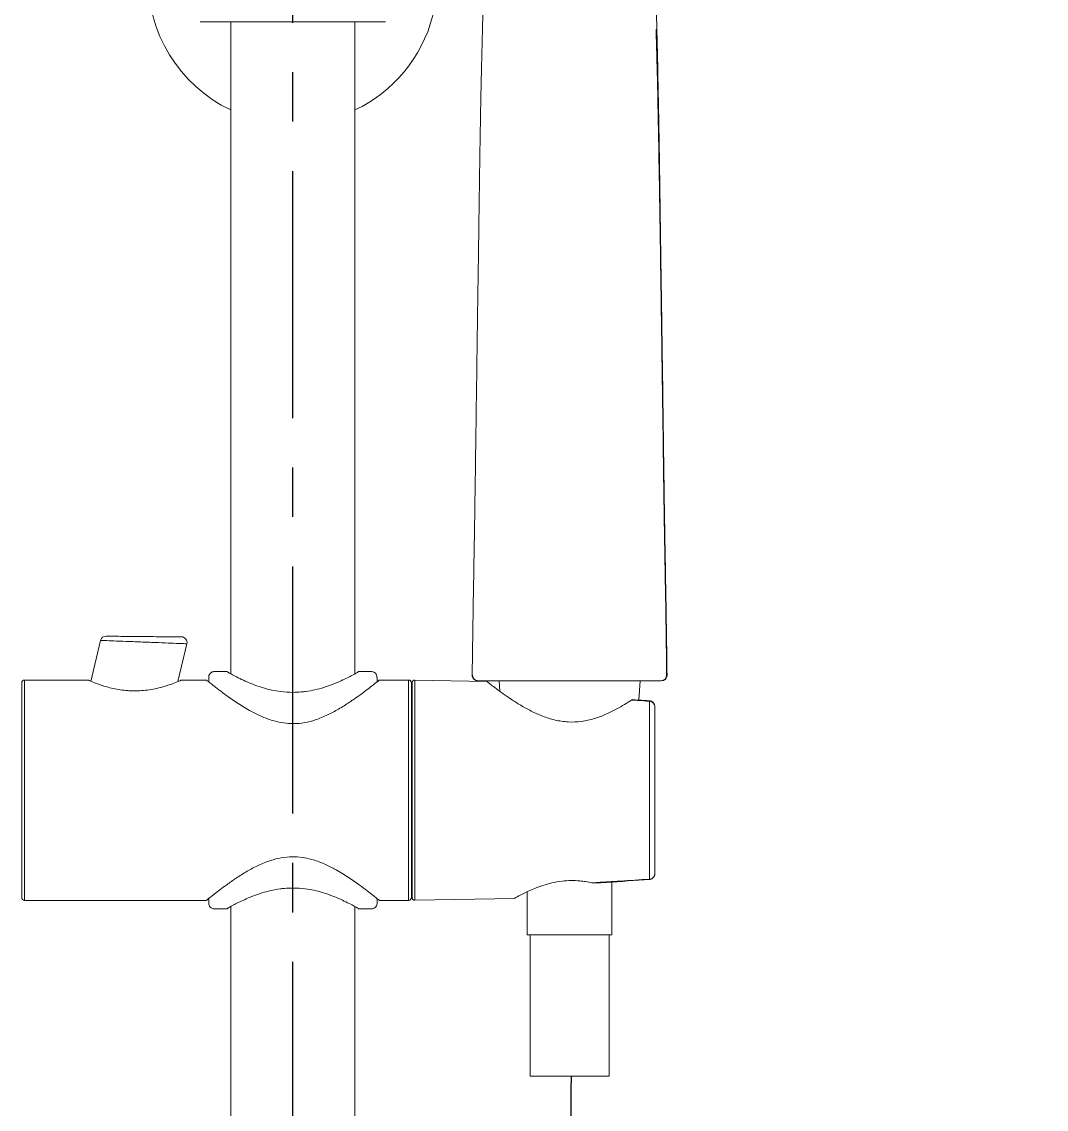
# Model space of a CAD drawing. Extents: x 2239 to 2659, y -1043 to -449.
# Drawn here: x 2352.65 to 2388.93, y -748.26 to -709.76 of the extents above; entities that cross this region are included whole.
import ezdxf

# ---------------------------------------------------------------- set-up
doc = ezdxf.new("R2010")
doc.units = 0
doc.header["$LTSCALE"] = 7
doc.header["$MEASUREMENT"] = 0
doc.linetypes.add('CENTER', pattern=[2, 1.25, -0.25, 0.25, -0.25])
doc.layers.get('0').update_dxf_attribs({"color": 2, "linetype": 'CONTINUOUS'})

msp = doc.modelspace()

# ---------------------------------------------------------------- linework, layer by layer
at = {"color": 1, "linetype": 'CENTER'}
msp.add_line((2362.251, -835.792), (2362.247, -583.382), dxfattribs=at)
at = {"color": 7, "linetype": 'Continuous', "lineweight": 15}
for p, q in [((2368.991, -708.813), (2368.967, -710.015)), ((2375.135, -710.015), (2375.111, -708.813)), ((2365.531, -709.756), (2358.971, -709.756)), ((2360.051, -709.756), (2360.051, -732.845)), ((2364.451, -732.844), (2364.451, -709.756)), ((2368.967, -710), (2368.931, -711.41)), ((2375.171, -711.41), (2375.135, -710)), ((2355.443, -731.663), (2355.098, -733.112)), ((2358.18, -733.121), (2358.499, -731.782)), ((2359.937, -732.767), (2359.479, -732.767)), ((2365.024, -732.767), (2364.561, -732.767)), ((2352.651, -736.967), (2352.651, -733.167)), ((2355.007, -733.067), (2352.751, -733.067)), ((2359.196, -733.067), (2358.301, -733.067)), ((2359.271, -732.972), (2359.271, -733.128)), ((2365.231, -733.128), (2365.231, -732.971)), ((2366.351, -733.067), (2365.306, -733.067)), ((2366.451, -733.167), (2366.451, -736.967)), ((2366.471, -740.765), (2366.471, -733.168)), ((2369.115, -733.113), (2366.573, -733.068)), ((2368.608, -732.891), (2368.61, -732.891)), ((2369.551, -733.093), (2369.577, -733.462)), ((2374.503, -733.776), (2374.551, -733.093)), ((2375.492, -732.891), (2375.493, -732.891)), ((2374.874, -740.117), (2374.874, -733.816)), ((2374.88, -733.802), (2374.879, -733.801)), ((2375.071, -734.025), (2375.071, -739.908)), ((2352.651, -740.767), (2352.651, -736.967)), ((2366.451, -736.967), (2366.451, -740.767)), ((2372.94, -740.254), (2372.842, -740.248)), ((2373.551, -742.093), (2373.551, -740.217)), ((2352.751, -740.867), (2359.196, -740.867)), ((2359.271, -740.805), (2359.271, -740.962)), ((2365.231, -740.961), (2365.231, -740.805)), ((2365.306, -740.867), (2366.351, -740.867)), ((2366.573, -740.865), (2370.109, -740.803)), ((2370.551, -740.562), (2370.551, -742.093)), ((2359.478, -741.167), (2359.941, -741.167)), ((2360.051, -741.089), (2360.051, -829.962)), ((2364.451, -829.864), (2364.451, -741.088)), ((2364.565, -741.167), (2365.023, -741.167)), ((2373.551, -742.093), (2370.551, -742.093)), ((2370.651, -742.093), (2370.651, -747.093)), ((2373.451, -747.093), (2373.451, -742.093)), ((2373.451, -747.093), (2370.651, -747.093))]:
    msp.add_line(p, q, dxfattribs=at)
at = {"color": 8, "linetype": 'Continuous', "lineweight": 15}
for p, q in [((2352.751, -733.067), (2352.751, -736.967)), ((2366.351, -736.967), (2366.351, -733.067)), ((2366.573, -733.068), (2366.573, -740.865)), ((2368.61, -732.891), (2368.615, -732.889)), ((2375.487, -732.889), (2375.492, -732.891)), ((2352.751, -736.967), (2352.751, -740.867)), ((2366.351, -740.867), (2366.351, -736.967))]:
    msp.add_line(p, q, dxfattribs=at)
at = {"color": 8, "linetype": 'Continuous', "lineweight": 15, "flags": 128}
for points in [[(2374.874, -733.816), (2374.877, -733.805), (2374.879, -733.801), (2374.879, -733.801)], [(2374.874, -740.117), (2374.877, -740.128), (2374.879, -740.132), (2374.879, -740.132)]]:
    msp.add_lwpolyline(points, dxfattribs=at)
at = {"color": 7, "linetype": 'Continuous', "lineweight": 15}
for centre, radius, start, end in [((2362.251, -708.256), 5.12, 111.9036, 244.5523), ((2362.251, -708.256), 5.12, 295.4477, 34.6995), ((2355.638, -731.709), 0.2, 89.4624, 166.6081), ((2355.638, -731.709), 0.2, 77.4069, 89.4624), ((2358.304, -731.735), 0.199, 89.3927, 101.439), ((2358.304, -731.736), 0.2, 346.5839, 89.4217), ((2364.591, -732.827), 0.06, 119.6285, 146.7645), ((2352.751, -733.167), 0.1, 90, 180), ((2366.351, -733.167), 0.1, 0, 90), ((2366.571, -733.168), 0.1, 89, 180), ((2352.751, -740.767), 0.1, 180, 270), ((2366.351, -740.767), 0.1, 270, 0), ((2366.571, -740.765), 0.1, 180, 271), ((2359.911, -741.107), 0.06, 299.6285, 326.7645)]:
    msp.add_arc(centre, radius, start, end, dxfattribs=at)
at = {"color": 8, "linetype": 'Continuous', "lineweight": 15}
for points, knots in [([(2375.113, -710.043), (2375.126, -710.032), (2375.14, -710.021), (2375.134, -710.009), (2375.134, -710.008)], [0, 0, 0, 0, 0.910025, 1, 1, 1, 1]), ([(2375.15, -711.431), (2375.162, -711.422), (2375.176, -711.412), (2375.17, -711.402), (2375.169, -711.401)], [0, 0, 0, 0, 0.925611, 1, 1, 1, 1]), ([(2358.499, -731.782), (2358.491, -731.782), (2358.471, -731.781), (2358.288, -731.774), (2357.951, -731.76), (2357.501, -731.743), (2356.985, -731.722), (2356.459, -731.702), (2355.991, -731.684), (2355.642, -731.67), (2355.467, -731.664), (2355.45, -731.663), (2355.443, -731.663)], [0, 0, 0, 0, 0.072736, 0.176413, 0.280986, 0.387629, 0.496689, 0.6075, 0.718567, 0.828204, 0.935378, 1, 1, 1, 1])]:
    msp.add_open_spline(points, degree=3, knots=knots, dxfattribs=at)
at = {"color": 7, "linetype": 'Continuous', "lineweight": 15}
for points, knots in [([(2375.113, -710.043), (2375.12, -710.304), (2375.126, -710.568), (2375.134, -710.845), (2375.137, -710.951), (2375.142, -711.15), (2375.147, -711.336), (2375.15, -711.431)], [0, 0, 0, 0, 0.565402, 0.568984, 0.598909, 0.794574, 1, 1, 1, 1]), ([(2368.932, -711.401), (2368.925, -711.683), (2368.911, -712.278), (2368.894, -713.18), (2368.879, -714.097), (2368.865, -715.015), (2368.851, -716.006), (2368.834, -717.144), (2368.815, -718.471), (2368.794, -719.99), (2368.769, -721.699), (2368.742, -723.598), (2368.714, -725.688), (2368.681, -727.967), (2368.636, -730.39), (2368.612, -732.051), (2368.601, -732.891)], [0, 0, 0, 0, 0.03965, 0.083931, 0.12682, 0.168322, 0.212584, 0.265594, 0.32741, 0.398027, 0.477448, 0.565703, 0.662731, 0.76845, 0.882979, 1, 1, 1, 1]), ([(2375.149, -711.431), (2375.16, -711.873), (2375.182, -712.829), (2375.209, -714.312), (2375.235, -715.855), (2375.258, -717.361), (2375.28, -718.824), (2375.3, -720.266), (2375.33, -722.299), (2375.353, -723.958), (2375.37, -725.241), (2375.374, -725.556), (2375.378, -725.872), (2375.383, -726.187), (2375.387, -726.503), (2375.392, -726.818), (2375.397, -727.134), (2375.402, -727.441), (2375.408, -727.812), (2375.414, -728.213), (2375.422, -728.647), (2375.429, -729.045), (2375.436, -729.443), (2375.443, -729.841), (2375.45, -730.23), (2375.468, -731.246), (2375.478, -732.129), (2375.487, -732.889)], [0, 0, 0, 0, 0.062329, 0.13488, 0.208372, 0.278687, 0.34581, 0.412935, 0.480072, 0.629648, 0.644326, 0.659, 0.67367, 0.688337, 0.702999, 0.717657, 0.73231, 0.74696, 0.760539, 0.784049, 0.802785, 0.821098, 0.839629, 0.858163, 0.876703, 0.893803, 1, 1, 1, 1]), ([(2375.501, -732.891), (2375.489, -732.051), (2375.466, -730.39), (2375.421, -727.967), (2375.388, -725.688), (2375.36, -723.598), (2375.333, -721.699), (2375.308, -719.99), (2375.287, -718.471), (2375.268, -717.144), (2375.251, -716.006), (2375.237, -715.015), (2375.223, -714.097), (2375.207, -713.18), (2375.191, -712.278), (2375.177, -711.683), (2375.17, -711.401)], [0, 0, 0, 0, 0.117021, 0.23155, 0.337269, 0.434297, 0.522552, 0.601973, 0.67259, 0.734406, 0.787416, 0.831678, 0.87318, 0.916069, 0.96035, 1, 1, 1, 1]), ([(2355.683, -731.514), (2355.688, -731.514), (2355.702, -731.514), (2355.851, -731.516), (2356.145, -731.519), (2356.541, -731.522), (2356.985, -731.527), (2357.421, -731.531), (2357.801, -731.535), (2358.085, -731.538), (2358.24, -731.54), (2358.257, -731.54), (2358.263, -731.54)], [0, 0, 0, 0, 0.064444, 0.171291, 0.280861, 0.392153, 0.50337, 0.612823, 0.719673, 0.824186, 0.927559, 1, 1, 1, 1]), ([(2359.479, -732.767), (2359.463, -732.768), (2359.424, -732.768), (2359.366, -732.792), (2359.31, -732.84), (2359.278, -732.904), (2359.268, -732.952), (2359.271, -732.973), (2359.271, -732.974)], [0, 0, 0, 0, 0.147711, 0.348492, 0.566873, 0.807191, 0.992521, 1, 1, 1, 1]), ([(2362.251, -733.502), (2362.105, -733.496), (2361.741, -733.482), (2361.169, -733.347), (2360.694, -733.165), (2360.361, -733.009), (2360.147, -732.898), (2360, -732.817), (2359.909, -732.765), (2359.929, -732.777), (2359.937, -732.781)], [0, 0, 0, 0, 0.115186, 0.288612, 0.48278, 0.593858, 0.708176, 0.817974, 0.931831, 1, 1, 1, 1]), ([(2364.561, -732.783), (2364.567, -732.78), (2364.584, -732.77), (2364.377, -732.888), (2364.052, -733.055), (2363.686, -733.212), (2363.278, -733.359), (2362.88, -733.453), (2362.502, -733.495), (2362.351, -733.499), (2362.251, -733.502)], [0, 0, 0, 0, 0.097865, 0.282164, 0.476378, 0.583999, 0.694465, 0.879815, 0.921049, 1, 1, 1, 1]), ([(2365.228, -732.971), (2365.228, -732.956), (2365.229, -732.916), (2365.202, -732.855), (2365.153, -732.803), (2365.097, -732.776), (2365.054, -732.766), (2365.031, -732.768), (2365.024, -732.768)], [0, 0, 0, 0, 0.140049, 0.361759, 0.599376, 0.783861, 0.93696, 1, 1, 1, 1]), ([(2358.301, -733.071), (2358.304, -733.069), (2358.333, -733.057), (2358.224, -733.105), (2357.979, -733.204), (2357.572, -733.337), (2357.053, -733.442), (2356.638, -733.455), (2356.251, -733.432), (2355.875, -733.373), (2355.429, -733.243), (2355.121, -733.124), (2354.978, -733.061), (2355.002, -733.072), (2355.007, -733.074)], [0, 0, 0, 0, 0.012432, 0.11159, 0.211093, 0.317368, 0.427988, 0.531744, 0.546027, 0.649593, 0.753321, 0.86373, 0.973357, 1, 1, 1, 1]), ([(2355.099, -733.107), (2355.098, -733.107), (2355.054, -733.089), (2355.026, -733.076), (2355.02, -733.074), (2355.013, -733.071), (2355.018, -733.073), (2355.02, -733.074), (2355.026, -733.077), (2355.031, -733.081), (2355.034, -733.084), (2355.034, -733.085)], [0, 0, 0, 0, 0.0210231, 0.6062677, 0.8918554, 0.9577225, 0.962781, 0.9672732, 0.9752671, 0.9981825, 1, 1, 1, 1]), ([(2358.268, -733.085), (2358.268, -733.085), (2358.27, -733.082), (2358.274, -733.079), (2358.279, -733.075), (2358.283, -733.074), (2358.284, -733.073), (2358.285, -733.073), (2358.286, -733.072), (2358.286, -733.072), (2358.286, -733.072), (2358.282, -733.074), (2358.278, -733.075)], [0, 0, 0, 0, 0.003715, 0.053943, 0.090107, 0.105897, 0.116588, 0.128113, 0.14664, 0.187521, 0.324208, 1, 1, 1, 1]), ([(2365.306, -733.071), (2365.307, -733.069), (2365.316, -733.062), (2365.257, -733.11), (2365.054, -733.273), (2364.675, -733.564), (2364.261, -733.853), (2363.888, -734.089), (2363.483, -734.307), (2363.08, -734.475), (2362.669, -734.583), (2362.173, -734.632), (2361.652, -734.553), (2361.164, -734.373), (2360.733, -734.159), (2360.301, -733.895), (2359.921, -733.63), (2359.622, -733.407), (2359.415, -733.246), (2359.277, -733.136), (2359.201, -733.075), (2359.197, -733.072), (2359.196, -733.071)], [0, 0, 0, 0, 0.009203, 0.052268, 0.132305, 0.219724, 0.271825, 0.325009, 0.372189, 0.420446, 0.458752, 0.498521, 0.565556, 0.610259, 0.65622, 0.71769, 0.78094, 0.830932, 0.882224, 0.924064, 0.967045, 1, 1, 1, 1]), ([(2368.599, -732.887), (2368.599, -732.9), (2368.6, -732.926), (2368.611, -732.966), (2368.632, -733.005), (2368.67, -733.05), (2368.731, -733.086), (2368.785, -733.09), (2368.813, -733.093)], [0, 0, 0, 0, 0.094537, 0.193067, 0.297671, 0.416216, 0.695855, 1, 1, 1, 1]), ([(2368.813, -733.093), (2368.788, -733.09), (2368.749, -733.086), (2368.703, -733.06), (2368.671, -733.034), (2368.645, -733.001), (2368.621, -732.954), (2368.617, -732.915), (2368.615, -732.889)], [0, 0, 0, 0, 0.239216, 0.368201, 0.500015, 0.63182, 0.760812, 1, 1, 1, 1]), ([(2372.051, -733.093), (2371.961, -733.093), (2371.78, -733.093), (2371.494, -733.093), (2371.194, -733.093), (2370.869, -733.093), (2370.531, -733.093), (2370.235, -733.093), (2369.992, -733.093), (2369.798, -733.093), (2369.613, -733.093), (2369.439, -733.093), (2369.281, -733.093), (2369.142, -733.093), (2369.005, -733.093), (2368.888, -733.093), (2368.836, -733.093), (2368.813, -733.093)], [0, 0, 0, 0, 0.052675, 0.105885, 0.169593, 0.234872, 0.312087, 0.396712, 0.451783, 0.507987, 0.56566, 0.628523, 0.691856, 0.756013, 0.821337, 0.918097, 1, 1, 1, 1]), ([(2374.244, -733.775), (2374.078, -733.88), (2373.806, -734.053), (2373.346, -734.282), (2372.927, -734.442), (2372.472, -734.545), (2371.996, -734.564), (2371.528, -734.493), (2371.088, -734.351), (2370.683, -734.166), (2370.314, -733.96), (2369.982, -733.749), (2369.691, -733.547), (2369.447, -733.368), (2369.262, -733.227), (2369.139, -733.131), (2369.123, -733.119), (2369.115, -733.113)], [0, 0, 0, 0, 0.101083, 0.165159, 0.228604, 0.291954, 0.355126, 0.418097, 0.481616, 0.545198, 0.609453, 0.67379, 0.738715, 0.803741, 0.869151, 0.934837, 1, 1, 1, 1]), ([(2375.289, -733.093), (2375.278, -733.093), (2375.256, -733.093), (2375.21, -733.093), (2375.151, -733.093), (2375.075, -733.093), (2374.984, -733.093), (2374.878, -733.093), (2374.759, -733.093), (2374.627, -733.093), (2374.449, -733.093), (2374.214, -733.093), (2373.905, -733.093), (2373.571, -733.093), (2373.234, -733.093), (2372.908, -733.093), (2372.522, -733.093), (2372.232, -733.093), (2372.051, -733.093)], [0, 0, 0, 0, 0.040734, 0.081971, 0.13048, 0.178813, 0.23114, 0.282684, 0.333619, 0.384124, 0.434381, 0.52024, 0.603213, 0.687861, 0.765123, 0.830435, 0.894214, 1, 1, 1, 1]), ([(2375.289, -733.093), (2375.314, -733.09), (2375.353, -733.086), (2375.399, -733.06), (2375.431, -733.034), (2375.457, -733.001), (2375.481, -732.954), (2375.485, -732.915), (2375.487, -732.889)], [0, 0, 0, 0, 0.239105, 0.368057, 0.499856, 0.631649, 0.760694, 1, 1, 1, 1]), ([(2375.378, -733.078), (2375.396, -733.069), (2375.434, -733.05), (2375.474, -733.001), (2375.5, -732.946), (2375.502, -732.906), (2375.503, -732.887)], [0, 0, 0, 0, 0.255884, 0.515753, 0.767191, 1, 1, 1, 1]), ([(2374.244, -733.775), (2374.25, -733.771), (2374.26, -733.765), (2374.268, -733.76), (2374.268, -733.761), (2374.268, -733.761)], [0, 0, 0, 0, 0.45648, 0.916681, 1, 1, 1, 1]), ([(2374.874, -733.816), (2374.808, -733.812), (2374.598, -733.798), (2374.388, -733.784), (2374.244, -733.775)], [0, 0, 0, 0, 0.315944, 1, 1, 1, 1]), ([(2374.879, -733.801), (2374.819, -733.797), (2374.615, -733.783), (2374.411, -733.77), (2374.268, -733.761)], [0, 0, 0, 0, 0.296256, 1, 1, 1, 1]), ([(2375.071, -734.025), (2375.07, -734.009), (2375.068, -733.98), (2375.051, -733.931), (2375.028, -733.895), (2374.992, -733.859), (2374.952, -733.833), (2374.906, -733.819), (2374.88, -733.817), (2374.874, -733.816)], [0, 0, 0, 0, 0.157311, 0.279332, 0.499378, 0.5535, 0.759096, 0.944009, 1, 1, 1, 1]), ([(2375.069, -734.059), (2375.07, -734.033), (2375.072, -733.975), (2375.04, -733.895), (2374.985, -733.837), (2374.929, -733.806), (2374.892, -733.804), (2374.879, -733.804)], [0, 0, 0, 0, 0.22019, 0.4832, 0.694043, 0.888171, 1, 1, 1, 1]), ([(2359.196, -740.863), (2359.194, -740.864), (2359.186, -740.871), (2359.245, -740.823), (2359.448, -740.66), (2359.827, -740.37), (2360.24, -740.08), (2360.614, -739.844), (2361.019, -739.626), (2361.422, -739.458), (2361.833, -739.35), (2362.329, -739.301), (2362.85, -739.38), (2363.338, -739.56), (2363.769, -739.774), (2364.2, -740.038), (2364.581, -740.303), (2364.88, -740.526), (2365.087, -740.687), (2365.225, -740.797), (2365.301, -740.858), (2365.304, -740.861), (2365.306, -740.863)], [0, 0, 0, 0, 0.009203, 0.052268, 0.132305, 0.219724, 0.271825, 0.325009, 0.372189, 0.420446, 0.458752, 0.498521, 0.565556, 0.610259, 0.65622, 0.71769, 0.78094, 0.830932, 0.882224, 0.924064, 0.967045, 1, 1, 1, 1]), ([(2372.842, -740.248), (2372.908, -740.244), (2373.24, -740.223), (2373.918, -740.18), (2374.529, -740.14), (2374.874, -740.117)], [0, 0, 0, 0, 0.097952, 0.489761, 1, 1, 1, 1]), ([(2372.94, -740.255), (2373.078, -740.247), (2373.724, -740.208), (2374.371, -740.166), (2374.879, -740.132)], [0, 0, 0, 0, 0.213087, 1, 1, 1, 1]), ([(2374.874, -740.117), (2374.895, -740.114), (2374.935, -740.109), (2374.989, -740.078), (2375.034, -740.033), (2375.065, -739.974), (2375.069, -739.93), (2375.071, -739.908)], [0, 0, 0, 0, 0.191523, 0.376151, 0.570249, 0.789653, 1, 1, 1, 1]), ([(2374.879, -740.129), (2374.887, -740.13), (2374.916, -740.131), (2374.965, -740.108), (2375.019, -740.065), (2375.056, -740.001), (2375.074, -739.945), (2375.069, -739.913), (2375.069, -739.908)], [0, 0, 0, 0, 0.068325, 0.274025, 0.480879, 0.703536, 0.954049, 1, 1, 1, 1]), ([(2359.941, -741.15), (2359.935, -741.153), (2359.917, -741.163), (2360.124, -741.045), (2360.45, -740.878), (2360.816, -740.721), (2361.224, -740.575), (2361.622, -740.48), (2362, -740.438), (2362.151, -740.434), (2362.251, -740.431)], [0, 0, 0, 0, 0.097865, 0.282164, 0.476378, 0.583999, 0.694465, 0.879815, 0.921049, 1, 1, 1, 1]), ([(2362.251, -740.431), (2362.396, -740.437), (2362.761, -740.451), (2363.333, -740.586), (2363.808, -740.769), (2364.141, -740.924), (2364.355, -741.035), (2364.502, -741.116), (2364.593, -741.168), (2364.573, -741.156), (2364.565, -741.152)], [0, 0, 0, 0, 0.115186, 0.288612, 0.48278, 0.593858, 0.708176, 0.817974, 0.931831, 1, 1, 1, 1]), ([(2370.109, -740.79), (2370.102, -740.793), (2370.077, -740.807), (2370.238, -740.717), (2370.567, -740.547), (2370.995, -740.367), (2371.421, -740.245), (2371.86, -740.164), (2372.278, -740.159), (2372.629, -740.203), (2372.768, -740.232), (2372.842, -740.248)], [0, 0, 0, 0, 0.057815, 0.211397, 0.37053, 0.546802, 0.63708, 0.730894, 0.887032, 0.939645, 1, 1, 1, 1]), ([(2359.274, -740.962), (2359.273, -740.977), (2359.273, -741.017), (2359.3, -741.078), (2359.349, -741.13), (2359.405, -741.157), (2359.448, -741.167), (2359.471, -741.166), (2359.478, -741.165)], [0, 0, 0, 0, 0.140049, 0.361759, 0.599376, 0.783861, 0.93696, 1, 1, 1, 1]), ([(2365.023, -741.166), (2365.039, -741.165), (2365.078, -741.165), (2365.136, -741.141), (2365.192, -741.093), (2365.224, -741.029), (2365.234, -740.981), (2365.231, -740.96), (2365.23, -740.96)], [0, 0, 0, 0, 0.147711, 0.348492, 0.566873, 0.807191, 0.992521, 1, 1, 1, 1])]:
    msp.add_open_spline(points, degree=3, knots=knots, dxfattribs=at)
at = {"color": 1, "linetype": 'CENTER'}
msp.add_open_spline([(2372.101, -747.093), (2372.053, -752.618), (2372.055, -753.138), (2372.074, -754.18), (2372.088, -754.704), (2372.124, -755.748), (2372.146, -756.27), (2372.227, -757.836), (2372.299, -758.879), (2372.563, -762.005), (2372.807, -764.085), (2373.724, -770.299), (2374.581, -774.409), (2377.081, -783.932), (2378.895, -789.301), (2383.082, -799.827), (2385.455, -804.986), (2390.563, -815.133), (2393.299, -820.121), (2398.978, -829.992), (2401.923, -834.874), (2407.198, -843.524), (2409.517, -847.294), (2414.444, -854.299), (2416.343, -858.725), (2419.767, -865.007), (2421.013, -867.406), (2423.28, -872.178), (2424.311, -874.546), (2425.205, -876.983)], degree=3, knots=[0, 0, 0, 0, 0.0077578, 0.0077578, 0.0155157, 0.0155157, 0.0232735, 0.0232735, 0.0387892, 0.0387892, 0.0698205, 0.0698205, 0.1318833, 0.1318833, 0.2154483, 0.2154483, 0.2990134, 0.2990134, 0.3825785, 0.3825785, 0.4661436, 0.4661436, 0.5308656, 0.5308656, 0.5955875, 0.5955875, 0.6347496, 0.6347496, 0.6718964, 0.6718964, 0.6718964, 0.6718964], dxfattribs=at)

doc.saveas('drawing.dxf')
